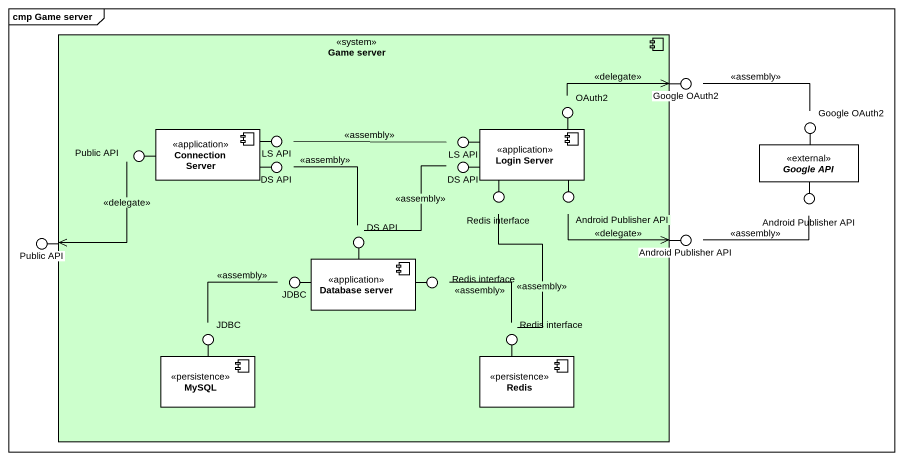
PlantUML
@startuml
mainframe cmp Game server
allowmixing
hide circle
hide empty members
component "Game server" as Game_server <<system>> #CCFFCC {
  component "Connection Server" as Connection_Server <<application>>
  component "Login Server" as Login_Server <<application>>
  component "Database server" as Database_server <<application>>
  component MySQL <<persistence>>
  component Redis <<persistence>>
}
() "Google OAuth2" as Google_OAuth2
() OAuth2
() "Google OAuth2" as Google_OAuth2_2
() "Public API" as Public_API
() "LS API" as LS_API
() "LS API" as LS_API_2
interface "Google API" as Google_API <<external>>
() "DS API" as DS_API
() "DS API" as DS_API_2
() "Redis interface" as Redis_interface
() "Android Publisher API" as Android_Publisher_API
() "Android Publisher API" as Android_Publisher_API_2
() "DS API" as DS_API_3
() "Android Publisher API" as Android_Publisher_API_3
() "Public API" as Public_API_2
() JDBC
() "Redis interface" as Redis_interface_2
() "JDBC" as JDBC_2
() "Redis interface" as Redis_interface_3
Game_server -right- Google_OAuth2
Login_Server -up- OAuth2
Google_API -up- Google_OAuth2_2
Connection_Server -left- Public_API
Connection_Server -right- LS_API
Login_Server -left- LS_API_2
Connection_Server -right- DS_API
Login_Server -left- DS_API_2
Login_Server -- Redis_interface
Login_Server -- Android_Publisher_API
Google_API -- Android_Publisher_API_2
Database_server -up- DS_API_3
Game_server -right- Android_Publisher_API_3
Game_server -left- Public_API_2
Database_server -left- JDBC
Database_server -right- Redis_interface_2
MySQL -up- JDBC_2
Redis -up- Redis_interface_3
Google_OAuth2 -right- Google_OAuth2_2 : <<assembly>>
OAuth2 -right-> Google_OAuth2 : <<delegate>>
Public_API --> Public_API_2 : <<delegate>>
LS_API -right- LS_API_2 : <<assembly>>
DS_API -- DS_API_3 : <<assembly>>
DS_API_2 -- DS_API_3 : <<assembly>>
Redis_interface -- Redis_interface_3 : <<assembly>>
Android_Publisher_API -right-> Android_Publisher_API_3 : <<delegate>>
Android_Publisher_API_3 -right- Android_Publisher_API_2 : <<assembly>>
JDBC -- JDBC_2 : <<assembly>>
Redis_interface_2 -- Redis_interface_3 : <<assembly>>
@enduml
